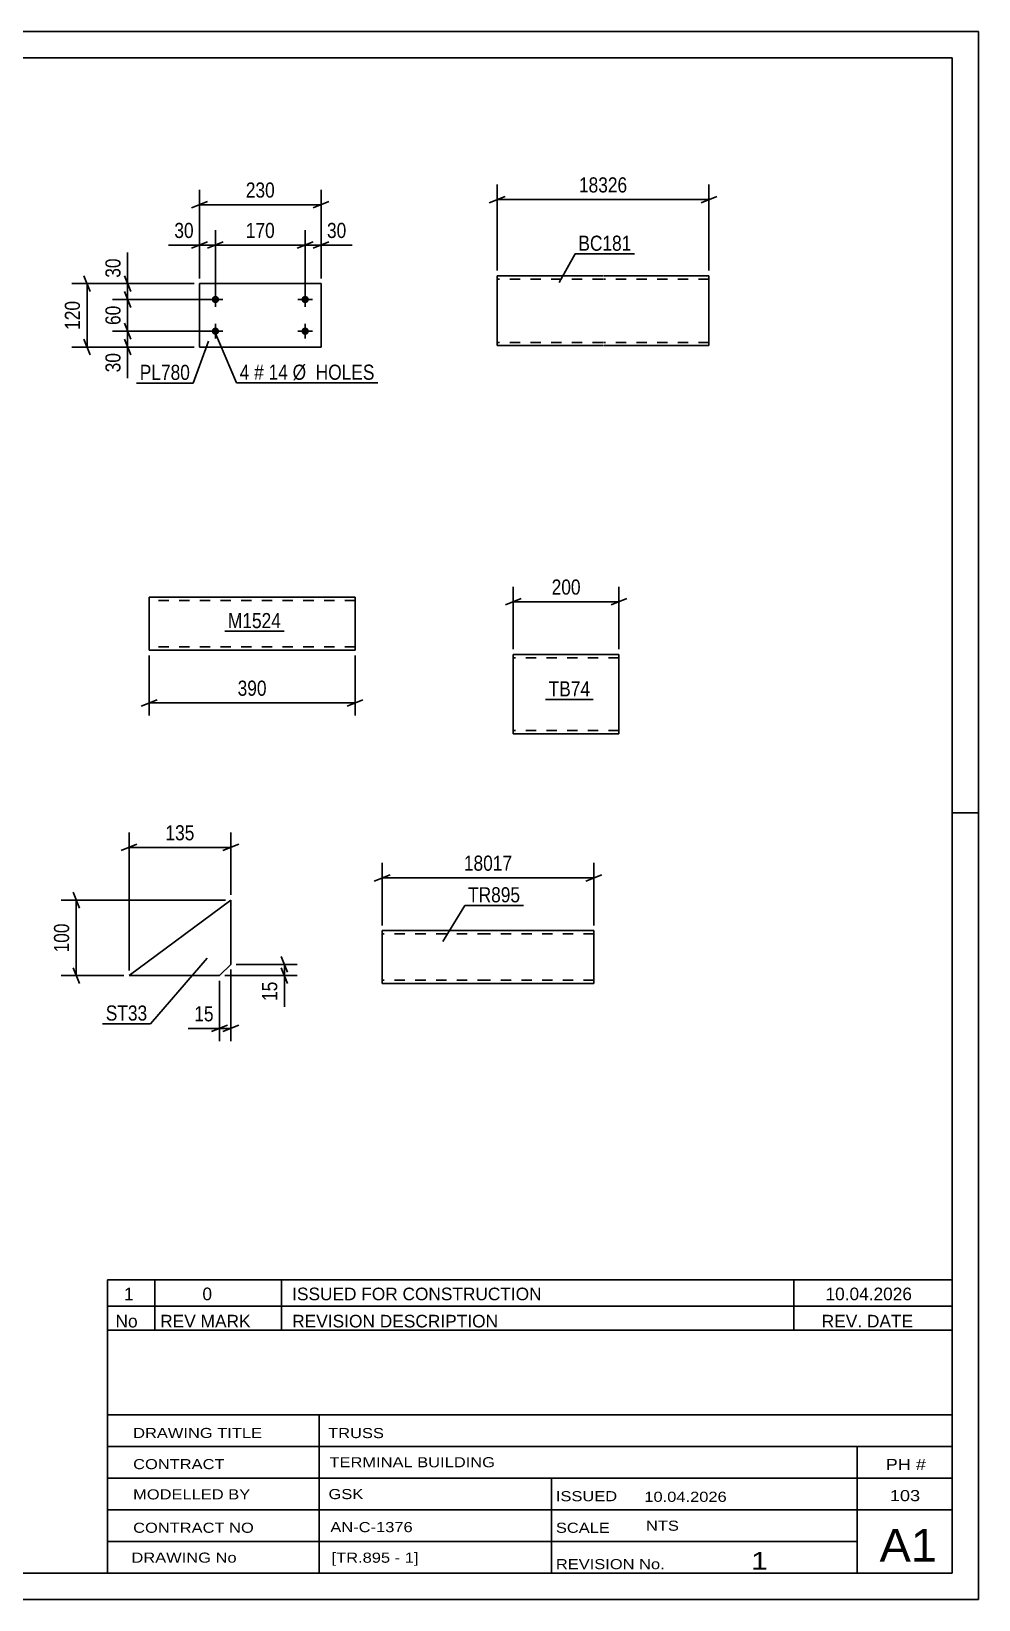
# Model space of a CAD drawing. Header units: millimetres. Extents: x 0 to 420, y 0 to 297.
# Drawn here: x 240.6 to 420, y 0 to 297 of the extents above; entities that cross this region are included whole.
import ezdxf

# ---------------------------------------------------------------- set-up
doc = ezdxf.new("R2010")
doc.units = ezdxf.units.MM
doc.linetypes.add('DXK_LINE_DOT2', pattern=[3.9198, 1.9599, -1.9599])
doc.styles.add('Arial Narrow', font='ARIALN.TTF', dxfattribs={"height": 0.2})

# ---------------------------------------------------------------- blocks, each defined once
blk = doc.blocks.new('Unknown-203763415-1135')
at = {"color": 5, "linetype": 'Continuous'}
for p, q in [((420, 297), (0, 297)), ((420, 0), (420, 297)), ((415, 292), (5, 292)), ((415, 5), (415, 292)), ((420, 149), (415, 149)), ((5, 5), (415, 5)), ((0, 0), (420, 0))]:
    blk.add_line(p, q, dxfattribs=at)
blk = doc.blocks.new('Part-203763415-9280 - 9279')
at = {"color": 2, "linetype": 'Continuous'}
for p, q in [((348.83, 250.7), (328.83, 250.7)), ((328.83, 250.7), (328.83, 237.59)), ((368.93, 250.7), (348.93, 250.7)), ((368.93, 250.7), (368.93, 250.61)), ((368.93, 250.61), (368.93, 249.5)), ((368.93, 249.5), (368.93, 238.7)), ((368.93, 237.5), (368.93, 238.7)), ((328.83, 237.5), (328.83, 237.59)), ((348.83, 237.5), (328.83, 237.5)), ((368.93, 237.5), (348.93, 237.5))]:
    blk.add_line(p, q, dxfattribs=at)
at = {"color": 7, "linetype": 'DXK_LINE_DOT2'}
for p, q in [((348.83, 250.1), (328.83, 250.1)), ((368.93, 250.1), (348.93, 250.1)), ((368.93, 249.5), (368.93, 250.35)), ((328.83, 238.1), (328.83, 238.15)), ((348.83, 238.1), (328.83, 238.1)), ((368.93, 238.1), (348.93, 238.1)), ((368.93, 238.15), (368.93, 238.47)), ((368.93, 238.1), (368.93, 238.15)), ((328.83, 237.5), (328.83, 237.5))]:
    blk.add_line(p, q, dxfattribs=at)
blk = doc.blocks.new('Part-203763415-9325 - 9324')
at = {"color": 2, "linetype": 'Continuous'}
for p, q in [((278.38, 132.45), (259.1, 118.17)), ((278.38, 120.31), (278.38, 132.45)), ((278.38, 120.31), (276.24, 118.17)), ((259.1, 118.17), (276.24, 118.17))]:
    blk.add_line(p, q, dxfattribs=at)
blk = doc.blocks.new('Part-203763415-9336 - 9335')
at = {"color": 2, "linetype": 'Continuous'}
for p, q in [((331.88, 178.98), (331.88, 177.78)), ((331.88, 178.98), (351.88, 178.98)), ((351.88, 178.98), (351.88, 163.98)), ((331.88, 165.18), (331.88, 177.78)), ((331.88, 164.33), (331.88, 165.18)), ((331.88, 164.07), (331.88, 164.33)), ((331.88, 163.98), (331.88, 164.07)), ((351.88, 163.98), (331.88, 163.98))]:
    blk.add_line(p, q, dxfattribs=at)
at = {"color": 7, "linetype": 'DXK_LINE_DOT2'}
for p, q in [((351.88, 178.38), (331.88, 178.38)), ((331.88, 164.72), (331.88, 165.18)), ((331.88, 164.33), (331.88, 164.95)), ((331.88, 164.58), (331.88, 164.62)), ((351.88, 164.58), (331.88, 164.58)), ((351.88, 164.58), (351.88, 164.62))]:
    blk.add_line(p, q, dxfattribs=at)
blk = doc.blocks.new('Part-203763415-9455 - 9454')
at = {"color": 2, "linetype": 'Continuous'}
for p, q in [((262.92, 189.83), (262.92, 188.63)), ((301.91, 189.83), (262.92, 189.83)), ((262.92, 180.57), (262.92, 188.63)), ((301.91, 189.74), (301.91, 189.83)), ((301.91, 189.74), (301.91, 188.63)), ((301.91, 188.63), (301.91, 179.83)), ((262.92, 179.92), (262.92, 180.57)), ((262.92, 179.83), (262.92, 179.92)), ((301.91, 179.83), (262.92, 179.83))]:
    blk.add_line(p, q, dxfattribs=at)
at = {"color": 7, "linetype": 'DXK_LINE_DOT2'}
for p, q in [((301.91, 189.23), (262.92, 189.23)), ((301.91, 189.48), (301.91, 188.63)), ((262.92, 180.57), (262.92, 180.18)), ((262.92, 180.43), (262.92, 180.48)), ((301.91, 180.43), (262.92, 180.43)), ((262.92, 179.83), (262.92, 179.83)), ((301.91, 180.48), (301.91, 180.57)), ((301.91, 180.43), (301.91, 180.48)), ((301.91, 180.43), (301.91, 180.48))]:
    blk.add_line(p, q, dxfattribs=at)
blk = doc.blocks.new('Bolt-203763415-9470 - 9468')
at = {"linetype": 'Continuous'}
for points in [[(275.46, 245.52, -1), (275.46, 246.92, -1)], [(292.46, 245.52, -1), (292.46, 246.92, -1)], [(275.46, 239.52, -1), (275.46, 240.92, -1)], [(292.46, 239.52, -1), (292.46, 240.92, -1)]]:
    blk.add_hatch(color=1, dxfattribs=at).paths.add_polyline_path(points)
at = {"color": 1, "linetype": 'Continuous'}
for p, q in [((275.46, 247.62), (275.46, 244.82)), ((292.46, 247.62), (292.46, 244.82)), ((276.86, 246.22), (274.06, 246.22)), ((293.86, 246.22), (291.06, 246.22)), ((275.46, 241.62), (275.46, 238.82)), ((292.46, 241.62), (292.46, 238.82)), ((276.86, 240.22), (274.06, 240.22)), ((293.86, 240.22), (291.06, 240.22))]:
    blk.add_line(p, q, dxfattribs=at)
blk = doc.blocks.new('Part-203763415-9469 - 9468')
at = {"color": 2, "linetype": 'Continuous'}
for p, q in [((272.46, 237.22), (272.46, 249.22)), ((272.46, 249.22), (295.46, 249.22)), ((295.46, 249.22), (295.46, 237.22)), ((295.46, 237.22), (272.46, 237.22))]:
    blk.add_line(p, q, dxfattribs=at)
blk = doc.blocks.new('Part-203763415-15975 - 15974')
at = {"color": 2, "linetype": 'Continuous'}
for p, q in [((327.04, 126.69), (307.04, 126.69)), ((307.04, 126.69), (307.04, 116.79)), ((347.14, 126.69), (327.14, 126.69)), ((347.14, 126.69), (347.14, 126.6)), ((347.14, 126.6), (347.14, 125.49)), ((347.14, 125.49), (347.14, 117.89)), ((307.04, 116.69), (307.04, 116.79)), ((327.04, 116.69), (307.04, 116.69)), ((347.14, 116.69), (327.14, 116.69)), ((347.14, 117.89), (347.14, 116.69))]:
    blk.add_line(p, q, dxfattribs=at)
at = {"color": 7, "linetype": 'DXK_LINE_DOT2'}
for p, q in [((327.04, 126.09), (307.04, 126.09)), ((347.14, 126.09), (327.14, 126.09)), ((347.14, 126.69), (347.14, 126.69)), ((347.14, 125.49), (347.14, 126.34)), ((307.04, 117.29), (307.04, 117.34)), ((327.04, 117.29), (307.04, 117.29)), ((347.14, 117.29), (327.14, 117.29)), ((347.14, 117.29), (347.14, 117.89)), ((347.14, 117.34), (347.14, 117.29)), ((347.14, 116.69), (347.14, 116.79))]:
    blk.add_line(p, q, dxfattribs=at)
blk = doc.blocks.new('StraightDimension-203763415-9509 - 9279')
at = {"color": 7, "linetype": 'Continuous'}
for p, q in [((328.83, 251.7), (328.83, 267.99)), ((368.93, 251.7), (368.93, 267.99)), ((330.33, 265.74), (327.33, 264.54)), ((328.83, 265.14), (368.93, 265.14)), ((367.43, 264.54), (370.43, 265.74))]:
    blk.add_line(p, q, dxfattribs=at)
at = {"color": 0}
blk.add_wipeout([(354.05, 265.89), (354.05, 270.09), (343.71, 270.09), (343.71, 265.89)], dxfattribs=at)
at = {"color": 3, "style": 'Arial Narrow'}
blk.add_text('18326', height=2.863, dxfattribs=at).set_placement((344.31, 266.49))
blk = doc.blocks.new('StraightDimension-203763415-9589 - 9324')
at = {"color": 7, "linetype": 'Continuous'}
for p, q in [((278.38, 119.31), (278.38, 105.77)), ((276.24, 117.17), (276.24, 105.77)), ((274.74, 107.57), (277.74, 108.77)), ((276.24, 108.17), (278.38, 108.17)), ((279.88, 108.77), (276.88, 107.57))]:
    blk.add_line(p, q, dxfattribs=at)
at = {"color": 0}
blk.add_wipeout([(275.71, 108.92), (275.71, 113.12), (270.86, 113.12), (270.86, 108.92)], dxfattribs=at)
at = {"color": 7, "linetype": 'Continuous'}
blk.add_line((276.24, 108.17), (270.33, 108.17), dxfattribs=at)
blk.add_line((276.24, 108.17), (270.33, 108.17), dxfattribs=at)
at = {"color": 3, "style": 'Arial Narrow'}
blk.add_text('15', height=2.863, dxfattribs=at).set_placement((271.46, 109.52))
blk = doc.blocks.new('StraightDimension-203763415-9581 - 9324')
at = {"color": 7, "linetype": 'Continuous'}
for p, q in [((287.92, 121.81), (289.12, 118.81)), ((279.38, 120.31), (290.92, 120.31)), ((289.12, 116.67), (287.92, 119.67)), ((288.52, 118.17), (288.52, 120.31)), ((277.24, 118.17), (290.92, 118.17))]:
    blk.add_line(p, q, dxfattribs=at)
at = {"color": 0}
blk.add_wipeout([(287.77, 117.64), (283.57, 117.64), (283.57, 112.78), (287.77, 112.78)], dxfattribs=at)
at = {"color": 7, "linetype": 'Continuous'}
blk.add_line((288.52, 118.17), (288.52, 112.26), dxfattribs=at)
blk.add_line((288.52, 118.17), (288.52, 112.26), dxfattribs=at)
at = {"color": 3, "style": 'Arial Narrow'}
blk.add_text('15', height=2.863, rotation=90.0002, dxfattribs=at).set_placement((287.17, 113.38))
blk = doc.blocks.new('StraightDimension-203763415-9593 - 9324')
at = {"color": 7, "linetype": 'Continuous'}
for p, q in [((260.6, 143.05), (257.6, 141.85)), ((259.1, 119.17), (259.1, 145.3)), ((276.88, 141.85), (279.88, 143.05)), ((278.38, 133.45), (278.38, 145.3)), ((259.1, 142.45), (278.38, 142.45))]:
    blk.add_line(p, q, dxfattribs=at)
at = {"color": 0}
blk.add_wipeout([(272.08, 143.2), (272.08, 147.4), (265.4, 147.4), (265.4, 143.2)], dxfattribs=at)
at = {"color": 3, "style": 'Arial Narrow'}
blk.add_text('135', height=2.863, dxfattribs=at).set_placement((266, 143.8))
blk = doc.blocks.new('StraightDimension-203763415-9585 - 9324')
at = {"color": 7, "linetype": 'Continuous'}
for p, q in [((249.7, 130.95), (248.5, 133.95)), ((277.38, 132.45), (246.25, 132.45)), ((249.1, 118.17), (249.1, 132.45)), ((248.5, 119.67), (249.7, 116.67)), ((258.1, 118.17), (246.25, 118.17))]:
    blk.add_line(p, q, dxfattribs=at)
at = {"color": 0}
blk.add_wipeout([(248.35, 128.65), (244.15, 128.65), (244.15, 121.97), (248.35, 121.97)], dxfattribs=at)
at = {"color": 3, "style": 'Arial Narrow'}
blk.add_text('100', height=2.863, rotation=90.0002, dxfattribs=at).set_placement((247.75, 122.57))
blk = doc.blocks.new('StraightDimension-203763415-9597 - 9335')
at = {"color": 7, "linetype": 'Continuous'}
for p, q in [((331.88, 179.98), (331.88, 191.83)), ((351.88, 179.98), (351.88, 191.83)), ((333.38, 189.58), (330.38, 188.38)), ((331.88, 188.98), (351.88, 188.98)), ((350.38, 188.38), (353.38, 189.58))]:
    blk.add_line(p, q, dxfattribs=at)
at = {"color": 0}
blk.add_wipeout([(345.22, 189.73), (345.22, 193.93), (338.54, 193.93), (338.54, 189.73)], dxfattribs=at)
at = {"color": 3, "style": 'Arial Narrow'}
blk.add_text('200', height=2.863, dxfattribs=at).set_placement((339.14, 190.33))
blk = doc.blocks.new('StraightDimension-203763415-9681 - 9454')
at = {"color": 7, "linetype": 'Continuous'}
for p, q in [((262.92, 178.83), (262.92, 167.43)), ((301.91, 178.83), (301.91, 167.43)), ((264.42, 170.43), (261.42, 169.23)), ((262.92, 169.83), (301.91, 169.83)), ((300.41, 169.23), (303.41, 170.43))]:
    blk.add_line(p, q, dxfattribs=at)
at = {"color": 0}
blk.add_wipeout([(285.76, 170.58), (285.76, 174.78), (279.07, 174.78), (279.07, 170.58)], dxfattribs=at)
at = {"color": 3, "style": 'Arial Narrow'}
blk.add_text('390', height=2.863, dxfattribs=at).set_placement((279.67, 171.18))
blk = doc.blocks.new('StraightDimension-203763415-9701 - 9468')
at = {"color": 7, "linetype": 'Continuous'}
for p, q in [((250.55, 250.72), (251.75, 247.72)), ((271.46, 249.22), (248.3, 249.22)), ((251.15, 237.22), (251.15, 249.22)), ((251.75, 235.72), (250.55, 238.72)), ((271.46, 237.22), (248.3, 237.22))]:
    blk.add_line(p, q, dxfattribs=at)
at = {"color": 0}
blk.add_wipeout([(250.4, 246.56), (246.2, 246.56), (246.2, 239.87), (250.4, 239.87)], dxfattribs=at)
at = {"color": 3, "style": 'Arial Narrow'}
blk.add_text('120', height=2.863, rotation=90.0002, dxfattribs=at).set_placement((249.8, 240.47))
blk = doc.blocks.new('StraightDimension-203763415-9691 - 9468')
at = {"color": 7, "linetype": 'Continuous'}
for p, q in [((258.24, 241.72), (259.44, 238.72)), ((274.46, 240.22), (255.99, 240.22)), ((259.44, 235.72), (258.24, 238.72)), ((258.84, 237.22), (258.84, 240.22)), ((271.46, 237.22), (255.99, 237.22))]:
    blk.add_line(p, q, dxfattribs=at)
at = {"color": 0}
blk.add_wipeout([(258.09, 236.69), (253.89, 236.69), (253.89, 231.83), (258.09, 231.83)], dxfattribs=at)
at = {"color": 7, "linetype": 'Continuous'}
blk.add_line((258.84, 237.22), (258.84, 231.31), dxfattribs=at)
blk.add_line((258.84, 237.22), (258.84, 231.31), dxfattribs=at)
at = {"color": 3, "style": 'Arial Narrow'}
blk.add_text('30', height=2.863, rotation=90.0002, dxfattribs=at).set_placement((257.49, 232.43))
blk = doc.blocks.new('StraightDimension-203763415-9689 - 9468')
at = {"color": 7, "linetype": 'Continuous'}
for p, q in [((258.24, 250.72), (259.44, 247.72)), ((271.46, 249.22), (255.99, 249.22)), ((259.44, 244.72), (258.24, 247.72)), ((258.84, 246.22), (258.84, 249.22)), ((274.46, 246.22), (255.99, 246.22))]:
    blk.add_line(p, q, dxfattribs=at)
at = {"color": 0}
blk.add_wipeout([(258.09, 254.6), (253.89, 254.6), (253.89, 249.74), (258.09, 249.74)], dxfattribs=at)
at = {"color": 7, "linetype": 'Continuous'}
blk.add_line((258.84, 249.22), (258.84, 255.12), dxfattribs=at)
blk.add_line((258.84, 249.22), (258.84, 255.12), dxfattribs=at)
at = {"color": 3, "style": 'Arial Narrow'}
blk.add_text('30', height=2.863, rotation=90.0002, dxfattribs=at).set_placement((257.49, 250.34))
blk = doc.blocks.new('StraightDimension-203763415-9690 - 9468')
at = {"color": 7, "linetype": 'Continuous'}
for p, q in [((258.24, 247.72), (259.44, 244.72)), ((274.46, 246.22), (255.99, 246.22)), ((258.84, 240.22), (258.84, 246.22)), ((259.44, 238.72), (258.24, 241.72)), ((274.46, 240.22), (255.99, 240.22))]:
    blk.add_line(p, q, dxfattribs=at)
at = {"color": 0}
blk.add_wipeout([(258.09, 245.64), (253.89, 245.64), (253.89, 240.79), (258.09, 240.79)], dxfattribs=at)
at = {"color": 3, "style": 'Arial Narrow'}
blk.add_text('60', height=2.863, rotation=90.0002, dxfattribs=at).set_placement((257.49, 241.39))
blk = doc.blocks.new('StraightDimension-203763415-9705 - 9468')
at = {"color": 7, "linetype": 'Continuous'}
for p, q in [((292.46, 247.22), (292.46, 259.37)), ((295.46, 250.22), (295.46, 259.37)), ((290.96, 255.92), (293.96, 257.12)), ((292.46, 256.52), (295.46, 256.52)), ((296.96, 257.12), (293.96, 255.92))]:
    blk.add_line(p, q, dxfattribs=at)
at = {"color": 0}
blk.add_wipeout([(300.85, 257.27), (300.85, 261.47), (295.99, 261.47), (295.99, 257.27)], dxfattribs=at)
at = {"color": 7, "linetype": 'Continuous'}
blk.add_line((295.46, 256.52), (301.37, 256.52), dxfattribs=at)
blk.add_line((295.46, 256.52), (301.37, 256.52), dxfattribs=at)
at = {"color": 3, "style": 'Arial Narrow'}
blk.add_text('30', height=2.863, dxfattribs=at).set_placement((296.59, 257.87))
blk = doc.blocks.new('StraightDimension-203763415-9706 - 9468')
at = {"color": 7, "linetype": 'Continuous'}
for p, q in [((275.46, 247.22), (275.46, 259.37)), ((292.46, 247.22), (292.46, 259.37)), ((276.96, 257.12), (273.96, 255.92)), ((275.46, 256.52), (292.46, 256.52)), ((290.96, 255.92), (293.96, 257.12))]:
    blk.add_line(p, q, dxfattribs=at)
at = {"color": 0}
blk.add_wipeout([(287.31, 257.27), (287.31, 261.47), (280.62, 261.47), (280.62, 257.27)], dxfattribs=at)
at = {"color": 3, "style": 'Arial Narrow'}
blk.add_text('170', height=2.863, dxfattribs=at).set_placement((281.22, 257.87))
blk = doc.blocks.new('StraightDimension-203763415-9707 - 9468')
at = {"color": 7, "linetype": 'Continuous'}
for p, q in [((272.46, 250.22), (272.46, 259.37)), ((275.46, 247.22), (275.46, 259.37)), ((270.96, 255.92), (273.96, 257.12)), ((272.46, 256.52), (275.46, 256.52)), ((276.96, 257.12), (273.96, 255.92))]:
    blk.add_line(p, q, dxfattribs=at)
at = {"color": 0}
blk.add_wipeout([(271.94, 257.27), (271.94, 261.47), (267.08, 261.47), (267.08, 257.27)], dxfattribs=at)
at = {"color": 7, "linetype": 'Continuous'}
blk.add_line((272.46, 256.52), (266.56, 256.52), dxfattribs=at)
blk.add_line((272.46, 256.52), (266.56, 256.52), dxfattribs=at)
at = {"color": 3, "style": 'Arial Narrow'}
blk.add_text('30', height=2.863, dxfattribs=at).set_placement((267.68, 257.87))
blk = doc.blocks.new('StraightDimension-203763415-9717 - 9468')
at = {"color": 7, "linetype": 'Continuous'}
for p, q in [((273.96, 264.77), (270.96, 263.57)), ((272.46, 250.22), (272.46, 267.02)), ((293.96, 263.57), (296.96, 264.77)), ((295.46, 250.22), (295.46, 267.02)), ((272.46, 264.17), (295.46, 264.17))]:
    blk.add_line(p, q, dxfattribs=at)
at = {"color": 0}
blk.add_wipeout([(287.31, 264.92), (287.31, 269.12), (280.62, 269.12), (280.62, 264.92)], dxfattribs=at)
at = {"color": 3, "style": 'Arial Narrow'}
blk.add_text('230', height=2.863, dxfattribs=at).set_placement((281.22, 265.52))
blk = doc.blocks.new('StraightDimension-203763415-16011 - 15974')
at = {"color": 7, "linetype": 'Continuous'}
for p, q in [((308.54, 137.29), (305.54, 136.09)), ((307.04, 127.69), (307.04, 139.54)), ((307.04, 136.69), (347.14, 136.69)), ((345.64, 136.09), (348.64, 137.29)), ((347.14, 127.69), (347.14, 139.54))]:
    blk.add_line(p, q, dxfattribs=at)
at = {"color": 0}
blk.add_wipeout([(332.26, 137.44), (332.26, 141.64), (321.92, 141.64), (321.92, 137.44)], dxfattribs=at)
at = {"color": 3, "style": 'Arial Narrow'}
blk.add_text('18017', height=2.863, dxfattribs=at).set_placement((322.52, 138.04))
blk = doc.blocks.new('Mark-203763415-9726 - 9279')
at = {"color": 0}
blk.add_wipeout([(354.25, 255.45), (354.25, 258.45), (344.2, 258.45), (344.2, 255.45)], dxfattribs=at)
blk.add_wipeout([(354.25, 255.45), (354.25, 258.45), (344.2, 258.45), (344.2, 255.45)], dxfattribs=at)
at = {"color": 30, "linetype": 'Continuous'}
for p, q in [((340.55, 249.46), (343.6, 254.85)), ((343.6, 254.85), (354.85, 254.85))]:
    blk.add_line(p, q, dxfattribs=at)
at = {"color": 3, "style": 'Arial Narrow'}
blk.add_text('BC181', height=2.863, dxfattribs=at).set_placement((344.2, 255.45))
blk = doc.blocks.new('Unknown-203763415-16162')
at = {"color": 7, "linetype": 'Continuous'}
for p, q in [((255, 60.55), (415, 60.55)), ((415, 60.55), (255, 60.55)), ((255, 60.55), (255, 55.55)), ((264, 60.55), (264, 55.55)), ((288, 60.55), (288, 55.55)), ((385, 60.55), (385, 55.55)), ((415, 60.55), (415, 55.55)), ((255, 55.55), (415, 55.55)), ((255, 55.55), (255, 51.05)), ((255, 55.55), (415, 55.55)), ((264, 55.55), (264, 51.05)), ((288, 55.55), (288, 51.05)), ((385, 55.55), (385, 51.05)), ((415, 55.55), (415, 51.05)), ((415, 51.05), (255, 51.05))]:
    blk.add_line(p, q, dxfattribs=at)
at = {"color": 7, "linetype": 'Continuous', "style": 'Arial Narrow'}
for s, height, width, p in [('1', 2.39, 1.196471, (258.16, 56.7)), ('0', 2.39, 1.196471, (273, 56.7)), ('ISSUED FOR CONSTRUCTION', 2.3861, 1.196471, (290, 56.7)), ('10.04.2026', 2.386, 1.196471, (391, 56.7)), ('No', 2.386, 1.2, (256.54, 51.55)), ('REV MARK', 2.386, 1.2, (265, 51.55)), ('REVISION DESCRIPTION', 2.3861, 1.2, (290, 51.55)), ('REV. DATE', 2.386, 1.2, (390.28, 51.55))]:
    blk.add_text(s, height=height, dxfattribs=dict(at, width=width)).set_placement(p)
blk = doc.blocks.new('Unknown-203763415-16161')
at = {"color": 7, "linetype": 'Continuous'}
for p, q in [((255, 51.05), (255, 5)), ((255, 51.05), (415, 51.05)), ((415, 51), (415, 5)), ((255, 35), (415, 35)), ((295.14, 35), (295.14, 5)), ((255, 29), (415, 29)), ((397, 5.05), (397, 29.05)), ((255, 23), (415, 23)), ((339.14, 23), (339.14, 5)), ((255, 17), (415, 17)), ((255, 11), (397, 11)), ((255, 5), (415, 5))]:
    blk.add_line(p, q, dxfattribs=at)
at = {"color": 7, "style": 'Arial Narrow'}
for s, height, width, p in [('DRAWING TITLE', 1.9089, 1.425378, (259.88, 30.61)), ('TRUSS ', 1.909, 1.425378, (296.81, 30.59)), ('TERMINAL BUILDING', 1.9089, 1.425378, (297.06, 25.07)), ('CONTRACT', 1.909, 1.425378, (259.88, 24.71)), ('MODELLED BY', 1.9089, 1.425378, (259.88, 18.98)), ('GSK', 1.909, 1.425378, (296.88, 19.04)), ('ISSUED', 1.909, 1.425378, (339.94, 18.64)), ('10.04.2026', 1.909, 1.425378, (356.69, 18.52)), ('CONTRACT NO', 1.9089, 1.425378, (259.88, 12.66)), ('AN-C-1376', 1.909, 1.425378, (297.23, 12.78)), ('SCALE', 1.909, 1.425378, (339.94, 12.65)), ('A1', 6.204, 1.25, (401.24, 7.2)), ('DRAWING No', 1.909, 1.425378, (259.56, 7)), ('[TR.895 - 1]', 1.9089, 1.425378, (297.46, 6.99)), ('1', 3.34, 1.5, (376.91, 5.68)), ('REVISION No.', 1.9089, 1.425378, (339.94, 5.77))]:
    blk.add_text(s, height=height, dxfattribs=dict(at, width=width)).set_placement(p)
at = {"color": 7, "linetype": 'Continuous', "style": 'Arial Narrow'}
for s, height, width, p in [('PH #', 2.1, 1.42538, (402.4, 24.55)), ('103', 2.1, 1.42538, (403.19, 18.65)), ('NTS', 1.909, 1.425378, (357, 13.05))]:
    blk.add_text(s, height=height, dxfattribs=dict(at, width=width)).set_placement(p)
blk = doc.blocks.new('Mark-203763415-9742 - 9324')
at = {"color": 0}
blk.add_wipeout([(262.55, 109.66), (262.55, 112.66), (254.7, 112.66), (254.7, 109.66)], dxfattribs=at)
blk.add_wipeout([(262.55, 109.66), (262.55, 112.66), (254.7, 112.66), (254.7, 109.66)], dxfattribs=at)
at = {"color": 30, "linetype": 'Continuous'}
for p in [(273.91, 121.49), (254.1, 109.06)]:
    blk.add_line(p, (263.15, 109.06), dxfattribs=at)
at = {"color": 3, "style": 'Arial Narrow'}
blk.add_text('ST33', height=2.863, dxfattribs=at).set_placement((254.7, 109.66))
blk = doc.blocks.new('Mark-203763415-9745 - 9335')
at = {"color": 0}
blk.add_wipeout([(346.43, 171.05), (346.43, 174.05), (338.57, 174.05), (338.57, 171.05)], dxfattribs=at)
blk.add_wipeout([(346.43, 171.05), (346.43, 174.05), (338.57, 174.05), (338.57, 171.05)], dxfattribs=at)
at = {"color": 30, "linetype": 'Continuous'}
blk.add_line((337.97, 170.45), (347.03, 170.45), dxfattribs=at)
at = {"color": 3, "style": 'Arial Narrow'}
blk.add_text('TB74', height=2.863, dxfattribs=at).set_placement((338.57, 171.05))
blk = doc.blocks.new('Mark-203763415-9757 - 9454')
at = {"color": 0}
blk.add_wipeout([(287.89, 183.98), (287.89, 186.98), (277.83, 186.98), (277.83, 183.98)], dxfattribs=at)
blk.add_wipeout([(287.89, 183.98), (287.89, 186.98), (277.83, 186.98), (277.83, 183.98)], dxfattribs=at)
at = {"color": 30, "linetype": 'Continuous'}
blk.add_line((277.23, 183.38), (288.49, 183.38), dxfattribs=at)
at = {"color": 3, "style": 'Arial Narrow'}
blk.add_text('M1524', height=2.863, dxfattribs=at).set_placement((277.83, 183.98))
blk = doc.blocks.new('Mark-203763415-9763 - 9468')
at = {"color": 0}
blk.add_wipeout([(270.64, 230.99), (270.64, 233.99), (261.14, 233.99), (261.14, 230.99)], dxfattribs=at)
blk.add_wipeout([(270.64, 230.99), (270.64, 233.99), (261.14, 233.99), (261.14, 230.99)], dxfattribs=at)
at = {"color": 30, "linetype": 'Continuous'}
for p in [(274.17, 238.31), (260.54, 230.39)]:
    blk.add_line(p, (271.24, 230.39), dxfattribs=at)
at = {"color": 3, "style": 'Arial Narrow'}
blk.add_text('PL780', height=2.863, dxfattribs=at).set_placement((261.14, 230.99))
blk = doc.blocks.new('Mark-203763415-9766 - 9468')
at = {"color": 0}
blk.add_wipeout([(281.89, 231.02), (281.89, 234.02), (280.06, 234.02), (280.06, 231.02)], dxfattribs=at)
blk.add_wipeout([(281.89, 231.02), (281.89, 234.02), (280.06, 234.02), (280.06, 231.02)], dxfattribs=at)
at = {"color": 7, "linetype": 'Continuous'}
blk.add_line((275.15, 240.56), (279.46, 230.42), dxfattribs=at)
at = {"color": 0}
blk.add_wipeout([(284.62, 231.02), (284.62, 234.02), (282.79, 234.02), (282.79, 231.02)], dxfattribs=at)
blk.add_wipeout([(284.62, 231.02), (284.62, 234.02), (282.79, 234.02), (282.79, 231.02)], dxfattribs=at)
at = {"color": 3, "style": 'Arial Narrow'}
blk.add_text('4', height=2.86, dxfattribs=at).set_placement((280.06, 231.02))
at = {"color": 0}
blk.add_wipeout([(289.18, 231.02), (289.18, 234.02), (285.52, 234.02), (285.52, 231.02)], dxfattribs=at)
blk.add_wipeout([(289.18, 231.02), (289.18, 234.02), (285.52, 234.02), (285.52, 231.02)], dxfattribs=at)
at = {"color": 3, "style": 'Arial Narrow'}
blk.add_text('#', height=2.86, dxfattribs=at).set_placement((282.79, 231.02))
at = {"color": 0}
blk.add_wipeout([(305.6, 231.02), (305.6, 234.02), (290.08, 234.02), (290.08, 231.02)], dxfattribs=at)
blk.add_wipeout([(305.6, 231.02), (305.6, 234.02), (290.08, 234.02), (290.08, 231.02)], dxfattribs=at)
at = {"color": 7, "linetype": 'Continuous'}
blk.add_line((279.46, 230.42), (306.2, 230.42), dxfattribs=at)
at = {"color": 3, "style": 'Arial Narrow'}
for s, p in [('14', (285.52, 231.02)), ('Ø  HOLES', (290.08, 231.02))]:
    blk.add_text(s, height=2.863, dxfattribs=at).set_placement(p)
blk = doc.blocks.new('Mark-203763415-16020 - 15974')
at = {"color": 0}
blk.add_wipeout([(333.18, 132.06), (333.18, 135.06), (323.31, 135.06), (323.31, 132.06)], dxfattribs=at)
blk.add_wipeout([(333.18, 132.06), (333.18, 135.06), (323.31, 135.06), (323.31, 132.06)], dxfattribs=at)
at = {"color": 30, "linetype": 'Continuous'}
for p, q in [((318.51, 124.66), (322.71, 131.46)), ((322.71, 131.46), (333.78, 131.46))]:
    blk.add_line(p, q, dxfattribs=at)
at = {"color": 3, "style": 'Arial Narrow'}
blk.add_text('TR895', height=2.863, dxfattribs=at).set_placement((323.31, 132.06))

msp = doc.modelspace()

# ---------------------------------------------------------------- block references
for name in ['Unknown-203763415-1135', 'Part-203763415-9280 - 9279', 'Part-203763415-9469 - 9468', 'Bolt-203763415-9470 - 9468', 'Part-203763415-9455 - 9454', 'Part-203763415-9336 - 9335', 'Part-203763415-9325 - 9324', 'Part-203763415-15975 - 15974', 'Unknown-203763415-16162', 'Unknown-203763415-16161']:
    msp.add_blockref(name, (0, 0))

# ---------------------------------------------------------------- next in the draw order: block references
for name in ['StraightDimension-203763415-9509 - 9279', 'StraightDimension-203763415-9705 - 9468', 'StraightDimension-203763415-9701 - 9468', 'StraightDimension-203763415-9597 - 9335', 'Mark-203763415-9757 - 9454', 'StraightDimension-203763415-9681 - 9454', 'Mark-203763415-9745 - 9335', 'StraightDimension-203763415-16011 - 15974', 'StraightDimension-203763415-9589 - 9324']:
    msp.add_blockref(name, (0, 0))

# ---------------------------------------------------------------- next in the draw order: block references
for name in ['Mark-203763415-9726 - 9279', 'StraightDimension-203763415-9689 - 9468', 'StraightDimension-203763415-9691 - 9468', 'Mark-203763415-16020 - 15974', 'StraightDimension-203763415-9581 - 9324']:
    msp.add_blockref(name, (0, 0))

# ---------------------------------------------------------------- next in the draw order: block references
for name in ['StraightDimension-203763415-9690 - 9468', 'StraightDimension-203763415-9593 - 9324']:
    msp.add_blockref(name, (0, 0))

# ---------------------------------------------------------------- next in the draw order: block references
for name in ['StraightDimension-203763415-9706 - 9468', 'Mark-203763415-9763 - 9468', 'StraightDimension-203763415-9585 - 9324']:
    msp.add_blockref(name, (0, 0))

# ---------------------------------------------------------------- next in the draw order: block references
for name in ['StraightDimension-203763415-9707 - 9468', 'Mark-203763415-9766 - 9468', 'Mark-203763415-9742 - 9324']:
    msp.add_blockref(name, (0, 0))

# ---------------------------------------------------------------- next in the draw order: block references
msp.add_blockref('StraightDimension-203763415-9717 - 9468', (0, 0))

doc.saveas('drawing.dxf')
